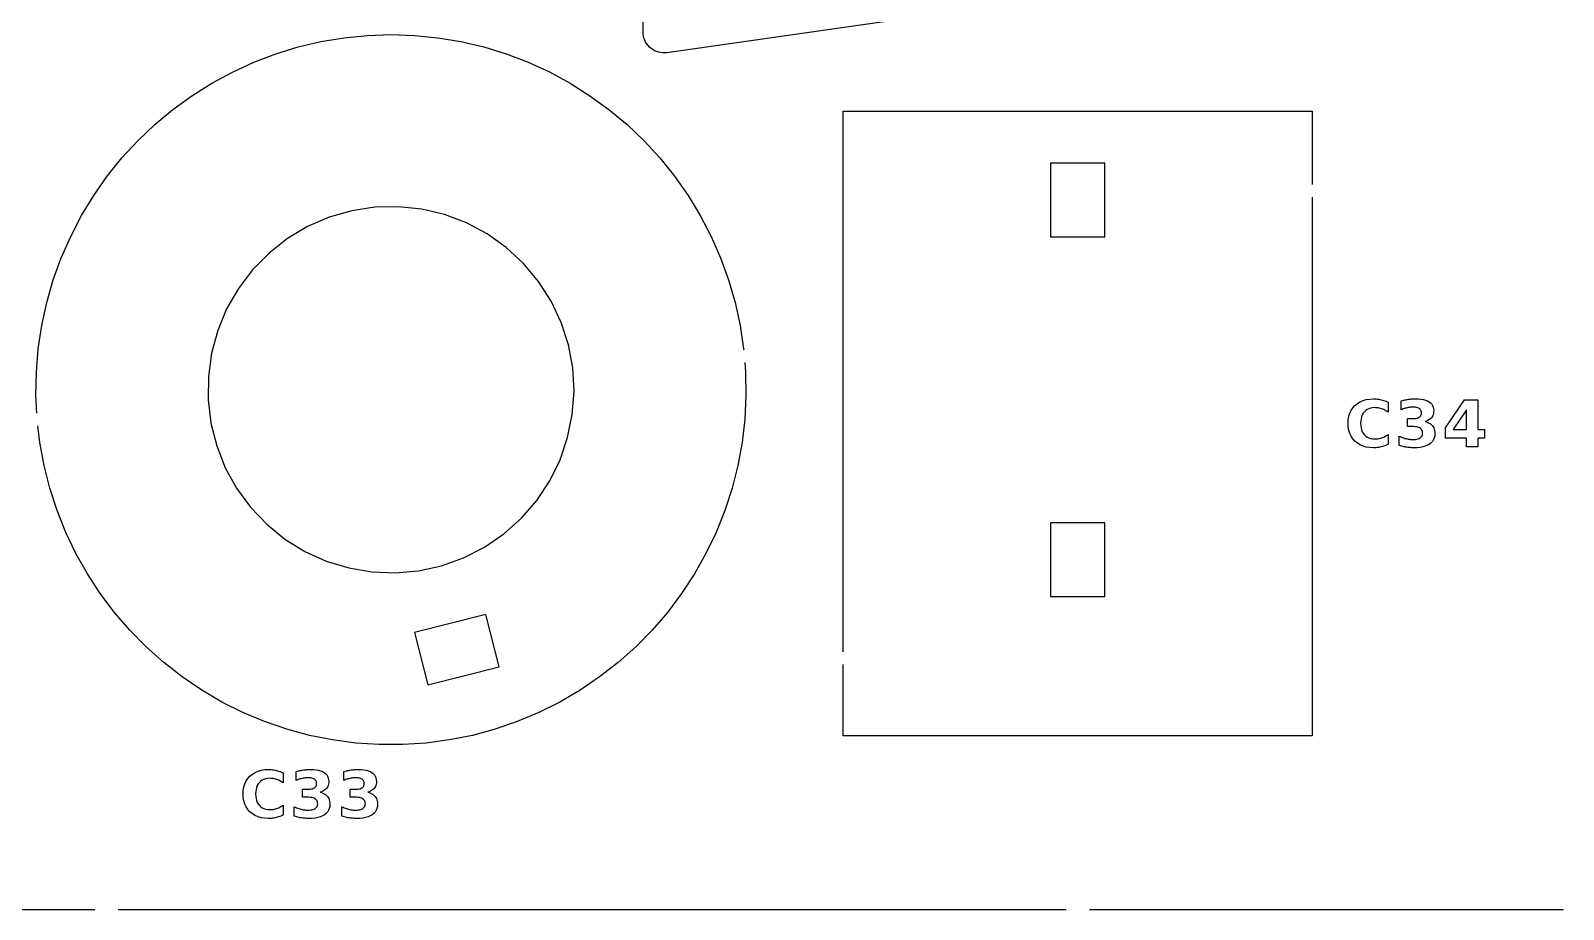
# Model space of a CAD drawing. Header units: millimetres. Extents: x 0 to 300, y 5 to 290.
# Drawn here: x 221.1 to 300, y 150 to 195.2 of the extents above; entities that cross this region are included whole.
import ezdxf

# ---------------------------------------------------------------- set-up
doc = ezdxf.new("R2010")
doc.units = ezdxf.units.MM
doc.layers.add('CUT', color=1, linetype='CONTINUOUS')
doc.layers.add('ENGRAVE', color=5, linetype='CONTINUOUS')

msp = doc.modelspace()

# ---------------------------------------------------------------- linework, layer by layer
at = {"layer": 'CUT', "color": 1}
for points in [[(276.1974, 197.281), (253.8502, 194.0885), (253.7442, 194.0788), (253.636, 194.0798), (253.5284, 194.0917), (253.4225, 194.1144), (253.3194, 194.1475), (253.2202, 194.1909), (253.1259, 194.244), (253.0374, 194.3064), (252.9556, 194.3773), (252.8814, 194.4561), (252.8154, 194.542), (252.7584, 194.6341), (252.711, 194.7314), (252.6736, 194.833), (252.6467, 194.9378), (252.6304, 195.0449), (252.625, 195.1511), (252.625, 211.2476)], [(221.4195, 175.5346), (221.3745, 176.4404), (221.3945, 177.6487), (221.4943, 178.853), (221.6734, 180.0481), (221.9312, 181.2288), (222.2664, 182.3898), (222.6776, 183.5262), (223.1631, 184.6329), (223.7206, 185.705), (224.3477, 186.738), (225.0418, 187.7273), (225.7997, 188.6686), (226.6181, 189.5577), (227.4936, 190.3908), (228.4222, 191.1642), (229.3998, 191.8745), (230.4223, 192.5186), (231.4851, 193.0938), (232.5836, 193.5975), (233.713, 194.0275), (234.8683, 194.3819), (236.0446, 194.6591), (237.2366, 194.858), (238.4391, 194.9777), (239.6469, 195.0177), (240.8547, 194.9778), (242.0572, 194.8581), (243.2492, 194.6592), (244.4255, 194.3819), (245.5808, 194.0276), (246.7102, 193.5976), (247.8087, 193.094), (248.8715, 192.5188), (249.894, 191.8747), (250.8717, 191.1643), (251.8003, 190.391), (252.6757, 189.5579), (253.4942, 188.6688), (254.2521, 187.7276), (254.9462, 186.7383), (255.5734, 185.7053), (256.1309, 184.6331), (256.6164, 183.5265), (257.0276, 182.3901), (257.3628, 181.2291), (257.6206, 180.0484), (257.7998, 178.8533), (257.8046, 178.7954)], [(262.925, 163.25), (262.925, 191.075), (287.075, 191.075), (287.075, 187.3)], [(287.075, 186.65), (287.075, 158.925), (262.925, 158.925), (262.925, 162.6)], [(257.8583, 178.1477), (257.8996, 177.649), (257.9196, 176.4407), (257.8597, 175.2337), (257.7201, 174.0333), (257.5016, 172.8448), (257.2049, 171.6733), (256.8315, 170.5239), (256.3829, 169.4018), (255.8611, 168.3118), (255.2685, 167.2586), (254.6075, 166.2469), (253.8812, 165.2811), (253.0925, 164.3654), (252.2451, 163.5039), (251.3426, 162.7002), (250.389, 161.9579), (249.3883, 161.2803), (248.3451, 160.6703), (247.2639, 160.1306), (246.1493, 159.6635), (245.0063, 159.2711), (243.8399, 158.9551), (242.6552, 158.7169), (241.4573, 158.5575), (240.2514, 158.4776), (239.043, 158.4776), (237.8371, 158.5575), (236.6392, 158.7169), (235.4545, 158.9551), (234.288, 159.271), (233.145, 159.6634), (232.0305, 160.1305), (230.9492, 160.6702), (229.906, 161.2802), (228.9054, 161.9578), (227.9517, 162.7), (227.0492, 163.5037), (226.2018, 164.3652), (225.4131, 165.2809), (224.6867, 166.2467), (224.0258, 167.2584), (223.4331, 168.3115), (222.9113, 169.4015), (222.4627, 170.5237), (222.0893, 171.673), (221.7926, 172.8445), (221.574, 174.033), (221.4747, 174.8873)], [(175.6, 150), (224.4, 150)], [(225.6, 150), (274.4, 150)], [(275.6, 150), (300, 150)]]:
    msp.add_lwpolyline(points, dxfattribs=at)
for points in [[(276.395, 184.605), (276.395, 188.395), (273.605, 188.395), (273.605, 184.605), (276.395, 184.605)], [(248.7835, 179.0564), (248.4126, 180.2058), (247.8978, 181.2982), (247.2475, 182.3159), (246.4724, 183.2421), (245.5852, 184.0615), (244.6006, 184.7608), (243.5346, 185.3284), (242.4047, 185.755), (241.2296, 186.0337), (240.0285, 186.1598), (238.8211, 186.1313), (237.6273, 185.9486), (236.4667, 185.6147), (235.3583, 185.1352), (234.3203, 184.5178), (233.3697, 183.7728), (232.5223, 182.9124), (231.7918, 181.9506), (231.1903, 180.9034), (230.7277, 179.7878), (230.4115, 178.6222), (230.247, 177.4258), (230.2368, 176.2181), (230.3811, 175.0191), (230.6776, 173.8483), (231.1214, 172.7251), (231.7051, 171.6678), (232.4193, 170.6939), (233.2521, 169.8193), (234.19, 169.0584), (235.2174, 168.4236), (236.3176, 167.9255), (237.4725, 167.5721), (238.663, 167.3693), (239.8697, 167.3205), (241.0728, 167.4263), (242.2524, 167.6851), (243.3893, 168.0926), (244.4647, 168.6422), (245.461, 169.3248), (246.3619, 170.1291), (247.1525, 171.0421), (247.8198, 172.0487), (248.353, 173.1323), (248.7432, 174.2753), (248.984, 175.4587), (249.0716, 176.6632), (249.0043, 177.8691), (248.7835, 179.0564)], [(276.395, 166.105), (276.395, 169.895), (273.605, 169.895), (273.605, 166.105), (276.395, 166.105)], [(240.8554, 164.2521), (241.5403, 161.5475), (245.2143, 162.4779), (244.5294, 165.1825), (240.8554, 164.2521)]]:
    msp.add_lwpolyline(points, close=True, dxfattribs=at)
at = {"layer": 'ENGRAVE', "color": 5}
for points in [[(290.9252, 173.9048), (290.8664, 173.8787), (290.8069, 173.8549), (290.7465, 173.8336), (290.6854, 173.8148), (290.6234, 173.7984), (290.5605, 173.7844), (290.4968, 173.7731), (290.4321, 173.7642), (290.3666, 173.7579), (290.3001, 173.7541), (290.2327, 173.7528), (290.0374, 173.7622), (289.856, 173.7905), (289.6887, 173.8376), (289.5354, 173.9036), (289.3961, 173.9885), (289.2708, 174.0922), (289.1624, 174.212), (289.0737, 174.3452), (289.0047, 174.4919), (288.9554, 174.6521), (288.9259, 174.8256), (288.916, 175.0126), (288.9259, 175.2), (288.9554, 175.374), (289.0047, 175.5344), (289.0737, 175.6813), (289.1624, 175.8147), (289.2708, 175.9346), (289.3961, 176.0383), (289.5354, 176.1231), (289.6887, 176.1891), (289.856, 176.2363), (290.0374, 176.2645), (290.2327, 176.274), (290.3001, 176.2727), (290.3666, 176.2689), (290.4321, 176.2626), (290.4968, 176.2537), (290.5605, 176.2423), (290.6234, 176.2284), (290.6854, 176.212), (290.7465, 176.1931), (290.8069, 176.1718), (290.8664, 176.1481), (290.9252, 176.1219), (290.9831, 176.0933), (290.9831, 175.5904), (290.9252, 175.6282), (290.8675, 175.6625), (290.8101, 175.6933), (290.753, 175.7206), (290.6962, 175.7443), (290.6396, 175.7645), (290.5827, 175.7814), (290.5248, 175.7953), (290.4659, 175.806), (290.406, 175.8137), (290.3451, 175.8183), (290.2832, 175.8199), (290.1754, 175.8139), (290.0756, 175.796), (289.9837, 175.7661), (289.8998, 175.7244), (289.8239, 175.6707), (289.7559, 175.605), (289.6972, 175.5289), (289.6492, 175.4437), (289.6118, 175.3495), (289.5851, 175.2462), (289.5691, 175.1339), (289.5638, 175.0126), (289.5691, 174.8917), (289.5851, 174.7798), (289.6118, 174.6769), (289.6492, 174.5829), (289.6972, 174.4978), (289.7559, 174.4217), (289.8239, 174.3561), (289.8998, 174.3024), (289.9837, 174.2606), (290.0756, 174.2308), (290.1754, 174.2129), (290.2832, 174.2069), (290.3451, 174.2084), (290.406, 174.213), (290.4659, 174.2207), (290.5248, 174.2315), (290.5827, 174.2453), (290.6396, 174.2622), (290.6962, 174.2824), (290.753, 174.3062), (290.8101, 174.3334), (290.8675, 174.3642), (290.9252, 174.3986), (290.9831, 174.4364), (290.9831, 173.9335), (290.9252, 173.9048)], [(293.0331, 175.0575), (293.0986, 175.0233), (293.1576, 174.984), (293.21, 174.9394), (293.2559, 174.8897), (293.2949, 174.835), (293.3269, 174.7755), (293.3517, 174.7113), (293.3695, 174.6423), (293.3801, 174.5686), (293.3837, 174.4901), (293.376, 174.3745), (293.3529, 174.2685), (293.3145, 174.1721), (293.2607, 174.0854), (293.1915, 174.0083), (293.107, 173.9408), (293.0077, 173.8833), (292.8943, 173.8363), (292.7668, 173.7998), (292.6252, 173.7737), (292.4695, 173.758), (292.2997, 173.7528), (292.2373, 173.7536), (292.1748, 173.7561), (292.1123, 173.7603), (292.0497, 173.7662), (291.9872, 173.7737), (291.9245, 173.7829), (291.862, 173.7938), (291.7996, 173.8063), (291.7375, 173.8205), (291.6757, 173.8364), (291.614, 173.854), (291.5526, 173.8732), (291.5526, 174.3566), (291.6111, 174.3285), (291.6695, 174.3028), (291.7278, 174.2795), (291.7859, 174.2586), (291.8439, 174.2401), (291.9017, 174.224), (291.9593, 174.2103), (292.0167, 174.1991), (292.0736, 174.1904), (292.1303, 174.1842), (292.1867, 174.1805), (292.2427, 174.1792), (292.3225, 174.1816), (292.3958, 174.1888), (292.4626, 174.2008), (292.523, 174.2176), (292.5769, 174.2391), (292.6244, 174.2655), (292.6649, 174.2963), (292.6981, 174.3313), (292.7239, 174.3705), (292.7423, 174.4138), (292.7533, 174.4613), (292.757, 174.5129), (292.7533, 174.566), (292.7419, 174.6146), (292.7231, 174.6588), (292.6966, 174.6984), (292.6627, 174.7336), (292.6211, 174.7644), (292.5722, 174.7905), (292.5161, 174.8118), (292.4529, 174.8284), (292.3824, 174.8403), (292.3048, 174.8474), (292.2199, 174.8498), (291.9693, 174.8498), (291.9693, 175.2535), (292.2329, 175.2535), (292.3083, 175.2555), (292.3769, 175.2617), (292.4388, 175.272), (292.4941, 175.2864), (292.5426, 175.3049), (292.5845, 175.3275), (292.6198, 175.3543), (292.6487, 175.3855), (292.6712, 175.4209), (292.6872, 175.4606), (292.6969, 175.5046), (292.7001, 175.5529), (292.6969, 175.5978), (292.6876, 175.6392), (292.672, 175.677), (292.6502, 175.7113), (292.6221, 175.7421), (292.5878, 175.7694), (292.5477, 175.7928), (292.5026, 175.8119), (292.4523, 175.8268), (292.3968, 175.8374), (292.3362, 175.8438), (292.2704, 175.8459), (292.2198, 175.8449), (292.1691, 175.8421), (292.1182, 175.8374), (292.0671, 175.8307), (292.0158, 175.8222), (291.9644, 175.8117), (291.9129, 175.7994), (291.8615, 175.7853), (291.8102, 175.7694), (291.7589, 175.7517), (291.7078, 175.7321), (291.6568, 175.7108), (291.6568, 176.1698), (291.7185, 176.1864), (291.7801, 176.2016), (291.8415, 176.2154), (291.9027, 176.2277), (291.9638, 176.2385), (292.0246, 176.2479), (292.0852, 176.2559), (292.1454, 176.2624), (292.2053, 176.2674), (292.2648, 176.2711), (292.3239, 176.2732), (292.3827, 176.274), (292.5339, 176.2696), (292.6719, 176.2567), (292.7967, 176.2351), (292.9082, 176.2049), (293.0065, 176.166), (293.0915, 176.1185), (293.1634, 176.0623), (293.2222, 175.9974), (293.2679, 175.9238), (293.3006, 175.8415), (293.3202, 175.7504), (293.3267, 175.6506), (293.3236, 175.5817), (293.3142, 175.517), (293.2986, 175.4567), (293.2768, 175.4007), (293.2487, 175.3489), (293.2144, 175.3015), (293.174, 175.2584), (293.1276, 175.2198), (293.0752, 175.1857), (293.0169, 175.1561), (292.9526, 175.1309), (292.8824, 175.1102), (292.961, 175.0865), (293.0331, 175.0575)], [(295.9486, 174.6968), (295.9486, 174.2427), (295.602, 174.2427), (295.602, 173.8), (295.0095, 173.8), (295.0095, 174.2427), (293.932, 174.2427), (293.932, 174.7798), (294.9053, 176.23), (295.602, 176.23), (295.602, 174.6968), (295.9486, 174.6968)], [(295.0095, 175.7141), (294.3227, 174.6968), (295.0095, 174.6968), (295.0095, 175.7141)], [(234.0442, 154.8287), (233.9855, 154.8025), (233.926, 154.7788), (233.8656, 154.7575), (233.8044, 154.7386), (233.7425, 154.7222), (233.6796, 154.7083), (233.6159, 154.6969), (233.5512, 154.6881), (233.4857, 154.6817), (233.4192, 154.6779), (233.3518, 154.6767), (233.1565, 154.6861), (232.9751, 154.7144), (232.8078, 154.7615), (232.6545, 154.8275), (232.5152, 154.9123), (232.3899, 155.016), (232.2815, 155.1358), (232.1928, 155.2691), (232.1238, 155.4158), (232.0745, 155.5759), (232.045, 155.7495), (232.0351, 155.9364), (232.045, 156.1239), (232.0745, 156.2978), (232.1238, 156.4583), (232.1928, 156.6052), (232.2815, 156.7386), (232.3899, 156.8585), (232.5152, 156.9622), (232.6545, 157.047), (232.8078, 157.113), (232.9751, 157.1601), (233.1565, 157.1884), (233.3518, 157.1978), (233.4192, 157.1966), (233.4857, 157.1928), (233.5512, 157.1864), (233.6159, 157.1776), (233.6796, 157.1662), (233.7425, 157.1522), (233.8044, 157.1358), (233.8656, 157.117), (233.926, 157.0957), (233.9855, 157.0719), (234.0442, 157.0458), (234.1022, 157.0172), (234.1022, 156.5142), (234.0442, 156.5521), (233.9866, 156.5864), (233.9292, 156.6172), (233.8721, 156.6444), (233.8153, 156.6682), (233.7587, 156.6884), (233.7018, 156.7053), (233.6439, 156.7191), (233.585, 156.7299), (233.5251, 156.7376), (233.4642, 156.7422), (233.4023, 156.7437), (233.2945, 156.7377), (233.1947, 156.7198), (233.1028, 156.69), (233.0189, 156.6482), (232.9429, 156.5945), (232.8749, 156.5289), (232.8163, 156.4527), (232.7682, 156.3676), (232.7309, 156.2733), (232.7042, 156.1701), (232.6882, 156.0578), (232.6829, 155.9364), (232.6882, 155.8156), (232.7042, 155.7037), (232.7309, 155.6007), (232.7682, 155.5067), (232.8163, 155.4217), (232.8749, 155.3456), (232.9429, 155.28), (233.0189, 155.2262), (233.1028, 155.1845), (233.1947, 155.1546), (233.2945, 155.1367), (233.4023, 155.1308), (233.4642, 155.1323), (233.5251, 155.1369), (233.585, 155.1446), (233.6439, 155.1554), (233.7018, 155.1692), (233.7587, 155.1861), (233.8153, 155.2063), (233.8721, 155.23), (233.9292, 155.2573), (233.9866, 155.2881), (234.0442, 155.3224), (234.1022, 155.3603), (234.1022, 154.8573), (234.0442, 154.8287)], [(236.1522, 155.9814), (236.2177, 155.9472), (236.2767, 155.9078), (236.3291, 155.8633), (236.375, 155.8135), (236.414, 155.7588), (236.446, 155.6993), (236.4708, 155.6351), (236.4885, 155.5661), (236.4992, 155.4924), (236.5027, 155.414), (236.4951, 155.2983), (236.472, 155.1923), (236.4336, 155.096), (236.3798, 155.0092), (236.3106, 154.9321), (236.2261, 154.8646), (236.1268, 154.8072), (236.0134, 154.7602), (235.8859, 154.7237), (235.7443, 154.6975), (235.5886, 154.6819), (235.4188, 154.6767), (235.3563, 154.6775), (235.2939, 154.68), (235.2314, 154.6842), (235.1688, 154.69), (235.1062, 154.6976), (235.0436, 154.7068), (234.981, 154.7176), (234.9187, 154.7302), (234.8566, 154.7444), (234.7948, 154.7603), (234.7331, 154.7779), (234.6717, 154.7971), (234.6717, 155.2805), (234.7302, 155.2524), (234.7886, 155.2267), (234.8469, 155.2034), (234.905, 155.1825), (234.963, 155.164), (235.0208, 155.1478), (235.0784, 155.1342), (235.1357, 155.123), (235.1927, 155.1143), (235.2494, 155.1081), (235.3058, 155.1043), (235.3618, 155.1031), (235.4416, 155.1055), (235.5149, 155.1127), (235.5817, 155.1247), (235.6421, 155.1414), (235.696, 155.163), (235.7435, 155.1894), (235.784, 155.2202), (235.8172, 155.2552), (235.843, 155.2943), (235.8614, 155.3376), (235.8724, 155.3851), (235.8761, 155.4367), (235.8723, 155.4898), (235.861, 155.5385), (235.8421, 155.5826), (235.8157, 155.6223), (235.7817, 155.6575), (235.7402, 155.6882), (235.6913, 155.7143), (235.6352, 155.7357), (235.572, 155.7523), (235.5015, 155.7642), (235.4238, 155.7713), (235.339, 155.7737), (235.0884, 155.7737), (235.0884, 156.1773), (235.352, 156.1773), (235.4274, 156.1794), (235.496, 156.1855), (235.5579, 156.1958), (235.6132, 156.2102), (235.6617, 156.2287), (235.7036, 156.2514), (235.7389, 156.2782), (235.7678, 156.3093), (235.7903, 156.3447), (235.8063, 156.3845), (235.8159, 156.4285), (235.8192, 156.4768), (235.816, 156.5217), (235.8067, 156.5631), (235.7911, 156.6009), (235.7692, 156.6352), (235.7412, 156.666), (235.7068, 156.6933), (235.6668, 156.7166), (235.6217, 156.7358), (235.5713, 156.7506), (235.5159, 156.7613), (235.4552, 156.7676), (235.3895, 156.7698), (235.3389, 156.7688), (235.2882, 156.766), (235.2373, 156.7612), (235.1862, 156.7546), (235.1349, 156.746), (235.0835, 156.7356), (235.032, 156.7233), (234.9806, 156.7092), (234.9293, 156.6933), (234.878, 156.6755), (234.8269, 156.656), (234.7759, 156.6347), (234.7759, 157.0936), (234.8376, 157.1103), (234.8992, 157.1255), (234.9606, 157.1392), (235.0218, 157.1515), (235.0828, 157.1624), (235.1437, 157.1718), (235.2043, 157.1797), (235.2645, 157.1862), (235.3244, 157.1913), (235.3839, 157.1949), (235.443, 157.1971), (235.5018, 157.1978), (235.653, 157.1935), (235.791, 157.1805), (235.9158, 157.159), (236.0273, 157.1287), (236.1256, 157.0899), (236.2106, 157.0424), (236.2825, 156.9862), (236.3413, 156.9213), (236.387, 156.8477), (236.4196, 156.7653), (236.4392, 156.6742), (236.4458, 156.5744), (236.4427, 156.5055), (236.4333, 156.4409), (236.4177, 156.3806), (236.3959, 156.3245), (236.3678, 156.2728), (236.3335, 156.2253), (236.2931, 156.1823), (236.2467, 156.1437), (236.1943, 156.1096), (236.136, 156.0799), (236.0717, 156.0548), (236.0014, 156.0341), (236.0801, 156.0103), (236.1522, 155.9814)], [(238.6048, 155.9814), (238.6704, 155.9472), (238.7294, 155.9078), (238.7818, 155.8633), (238.8276, 155.8135), (238.8667, 155.7588), (238.8986, 155.6993), (238.9235, 155.6351), (238.9412, 155.5661), (238.9519, 155.4924), (238.9554, 155.414), (238.9477, 155.2983), (238.9247, 155.1923), (238.8862, 155.096), (238.8324, 155.0092), (238.7633, 154.9321), (238.6787, 154.8646), (238.5794, 154.8072), (238.466, 154.7602), (238.3386, 154.7237), (238.197, 154.6975), (238.0412, 154.6819), (237.8714, 154.6767), (237.809, 154.6775), (237.7466, 154.68), (237.6841, 154.6842), (237.6215, 154.69), (237.5589, 154.6976), (237.4963, 154.7068), (237.4337, 154.7176), (237.3714, 154.7302), (237.3093, 154.7444), (237.2474, 154.7603), (237.1858, 154.7779), (237.1244, 154.7971), (237.1244, 155.2805), (237.1829, 155.2524), (237.2413, 155.2267), (237.2995, 155.2034), (237.3576, 155.1825), (237.4156, 155.164), (237.4735, 155.1478), (237.5311, 155.1342), (237.5884, 155.123), (237.6454, 155.1143), (237.7021, 155.1081), (237.7584, 155.1043), (237.8145, 155.1031), (237.8942, 155.1055), (237.9675, 155.1127), (238.0344, 155.1247), (238.0948, 155.1414), (238.1487, 155.163), (238.1961, 155.1894), (238.2367, 155.2202), (238.2698, 155.2552), (238.2956, 155.2943), (238.314, 155.3376), (238.3251, 155.3851), (238.3288, 155.4367), (238.325, 155.4898), (238.3137, 155.5385), (238.2948, 155.5826), (238.2684, 155.6223), (238.2344, 155.6575), (238.1929, 155.6882), (238.144, 155.7143), (238.0879, 155.7357), (238.0246, 155.7523), (237.9542, 155.7642), (237.8765, 155.7713), (237.7917, 155.7737), (237.541, 155.7737), (237.541, 156.1773), (237.8047, 156.1773), (237.88, 156.1794), (237.9487, 156.1855), (238.0106, 156.1958), (238.0658, 156.2102), (238.1144, 156.2287), (238.1563, 156.2514), (238.1916, 156.2782), (238.2205, 156.3093), (238.2429, 156.3447), (238.259, 156.3845), (238.2686, 156.4285), (238.2718, 156.4768), (238.2687, 156.5217), (238.2593, 156.5631), (238.2437, 156.6009), (238.2219, 156.6352), (238.1938, 156.666), (238.1595, 156.6933), (238.1195, 156.7166), (238.0743, 156.7358), (238.024, 156.7506), (237.9685, 156.7613), (237.9079, 156.7676), (237.8421, 156.7698), (237.7916, 156.7688), (237.7409, 156.766), (237.69, 156.7612), (237.6389, 156.7546), (237.5876, 156.746), (237.5361, 156.7356), (237.4846, 156.7233), (237.4332, 156.7092), (237.3819, 156.6933), (237.3307, 156.6755), (237.2796, 156.656), (237.2285, 156.6347), (237.2285, 157.0936), (237.2903, 157.1103), (237.3519, 157.1255), (237.4133, 157.1392), (237.4745, 157.1515), (237.5355, 157.1624), (237.5964, 157.1718), (237.6569, 157.1797), (237.7172, 157.1862), (237.777, 157.1913), (237.8365, 157.1949), (237.8957, 157.1971), (237.9544, 157.1978), (238.1057, 157.1935), (238.2437, 157.1805), (238.3685, 157.159), (238.48, 157.1287), (238.5782, 157.0899), (238.6633, 157.0424), (238.7351, 156.9862), (238.7939, 156.9213), (238.8397, 156.8477), (238.8723, 156.7653), (238.8919, 156.6742), (238.8984, 156.5744), (238.8953, 156.5055), (238.886, 156.4409), (238.8704, 156.3806), (238.8485, 156.3245), (238.8205, 156.2728), (238.7861, 156.2253), (238.7457, 156.1823), (238.6993, 156.1437), (238.647, 156.1096), (238.5887, 156.0799), (238.5244, 156.0548), (238.4541, 156.0341), (238.5328, 156.0103), (238.6048, 155.9814)]]:
    msp.add_lwpolyline(points, close=True, dxfattribs=at)

doc.saveas('drawing.dxf')
